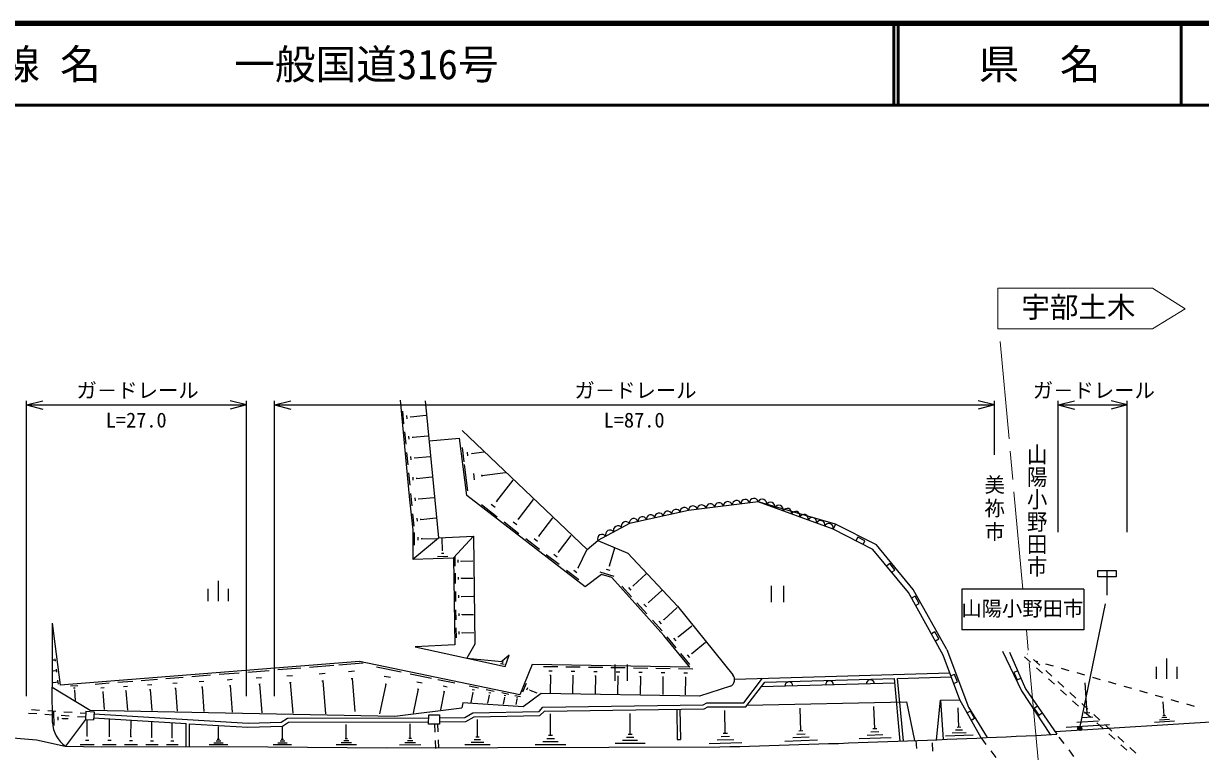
# Model space of a CAD drawing. Units: millimetres, scale not verified. Extents: x 40000 to 680000, y 20000 to 380000.
# Drawn here: x 190885 to 335382, y 290312 to 380000 of the extents above; entities that cross this region are included whole.
import ezdxf
from ezdxf.enums import TextEntityAlignment as Align

# ---------------------------------------------------------------- set-up
doc = ezdxf.new("R2010")
doc.units = ezdxf.units.MM
doc.header["$LTSCALE"] = 1000
doc.header["$PDMODE"] = 32
doc.header["$PDSIZE"] = 500
doc.linetypes.add('CHAIN', pattern=[18.5, 12, -1.5, 3.5, -1.5])
for name, color, linetype, lineweight in [('S-BGD', 7, 'Continuous', 25), ('S-BMK', 2, 'CHAIN', 13), ('S-STR-HTXT', 7, 'Continuous', 13), ('S-STR-STRC', 7, 'Continuous', 25), ('S-TTL', 2, 'Continuous', 140), ('S-TTL-LINE', 7, 'Continuous', 50)]:
    doc.layers.add(name, color=color, linetype=linetype, lineweight=lineweight)
doc.layers.add('S-TTL-TXT', color=7, linetype='Continuous')
doc.styles.add('@ＭＳ ゴシック', font='')
doc.styles.add('ＭＳ ゴシック', font='')
doc.styles.get('@ＭＳ ゴシック').set_extended_font_data('@MS Gothic')
doc.styles.get('ＭＳ ゴシック').set_extended_font_data('MS Gothic')

msp = doc.modelspace()

# ---------------------------------------------------------------- linework, layer by layer
at = {"layer": 'S-BGD'}
for p, q in [((237106, 333795), (238276, 321538)), ((237593, 330896), (237442, 332421)), ((240193, 333720), (241848, 316891)), ((237994, 331513), (237956, 331894)), ((238437, 331701), (238428, 331796)), ((238432, 331749), (240269, 331930)), ((237842, 328377), (237691, 329901)), ((260068, 315476), (244720, 330082)), ((238243, 328994), (238205, 329375)), ((238686, 329182), (238676, 329277)), ((238681, 329229), (240516, 329411)), ((240700, 328775), (244422, 329111)), ((245328, 322067), (244422, 329111)), ((238091, 325858), (237940, 327382)), ((238491, 326475), (238454, 326855)), ((238934, 326663), (238925, 326758)), ((238929, 326710), (240764, 326891)), ((244995, 326221), (244768, 327986)), ((245440, 326951), (245383, 327392)), ((245948, 327185), (245934, 327295)), ((245941, 327240), (247397, 327427)), ((245451, 322675), (245039, 325881)), ((238339, 323340), (238189, 324863)), ((238740, 323956), (238702, 324337)), ((239183, 324144), (239173, 324239)), ((239178, 324192), (241012, 324373)), ((246258, 324001), (246155, 324802)), ((247181, 324425), (247156, 324625)), ((247168, 324525), (250056, 324896)), ((248978, 321377), (250986, 323981)), ((238588, 320822), (238438, 322345)), ((238276, 321538), (238677, 317889)), ((238988, 321438), (238951, 321819)), ((239431, 321626), (239422, 321721)), ((239426, 321674), (241259, 321855)), ((259857, 310865), (245328, 322067)), ((249052, 319448), (247095, 320957)), ((248770, 320601), (248281, 320979)), ((249040, 321330), (248917, 321424)), ((251641, 319191), (253494, 321594)), ((281089, 321308), (272539, 320234)), ((290584, 318589), (281089, 321308)), ((290267, 317965), (281089, 321308)), ((238837, 318305), (238686, 319827)), ((272539, 320234), (265294, 318646)), ((239237, 318921), (239199, 319301)), ((239679, 319109), (239670, 319204)), ((239675, 319156), (241507, 319337)), ((251709, 317399), (249891, 318801)), ((251448, 318470), (250993, 318821)), ((251698, 319147), (251585, 319235)), ((254169, 317117), (255875, 319329)), ((265294, 318646), (261406, 316552)), ((290584, 318589), (290267, 317965)), ((295163, 315476), (290267, 317965)), ((295611, 316034), (290584, 318589)), ((238677, 317889), (238689, 314288)), ((238689, 314288), (241848, 316891)), ((238875, 316009), (238869, 317560)), ((239338, 316592), (239336, 316980)), ((239802, 316739), (239802, 316836)), ((239802, 316788), (241599, 316794)), ((241848, 316891), (246129, 317086)), ((242337, 315348), (242298, 316818)), ((243680, 314420), (246129, 317086)), ((246129, 317086), (246278, 303826)), ((254232, 315454), (252545, 316755)), ((253990, 316448), (253568, 316773)), ((254222, 317076), (254117, 317157)), ((256569, 315147), (258135, 317178)), ((260068, 315476), (261406, 316552)), ((261406, 316552), (265089, 315001)), ((293302, 316983), (293076, 316537)), ((294194, 316530), (293302, 316983)), ((293967, 316084), (294194, 316530)), ((242377, 315349), (242297, 315347)), ((256618, 315109), (256520, 315185)), ((258990, 313206), (260024, 315412)), ((262837, 313452), (263487, 315679)), ((299532, 310164), (295163, 315476)), ((300113, 310560), (295611, 316034)), ((238689, 314288), (243680, 314420)), ((242993, 314602), (241721, 314568)), ((242506, 314971), (242188, 314962)), ((243680, 314420), (243839, 303745)), ((243895, 313400), (243877, 314634)), ((244258, 313869), (244254, 314177)), ((244627, 313990), (244626, 314067)), ((244626, 314028), (246056, 314050)), ((256627, 313607), (255065, 314812)), ((256403, 314528), (256012, 314829)), ((265089, 315001), (271175, 308501)), ((297238, 313741), (296852, 313423)), ((297873, 312968), (297238, 313741)), ((243926, 311307), (243908, 312540)), ((259046, 311743), (257561, 312887)), ((258832, 312617), (258461, 312903)), ((259036, 313170), (258944, 313241)), ((261856, 312406), (259857, 310865)), ((263397, 312165), (261672, 312669)), ((263100, 312043), (261856, 312406)), ((262901, 312871), (262470, 312997)), ((262891, 313436), (262783, 313468)), ((265735, 311006), (267347, 312456)), ((297487, 312651), (297873, 312968)), ((214815, 309118), (214815, 311618)), ((244290, 311775), (244285, 312083)), ((244658, 311896), (244657, 311973)), ((244657, 311935), (246087, 311956)), ((269517, 304909), (263100, 312043)), ((265537, 309633), (264349, 310953)), ((265488, 310484), (265191, 310814)), ((265772, 310964), (265698, 311047)), ((282684, 311015), (282684, 309015)), ((284184, 311015), (284184, 309015)), ((213565, 309118), (213565, 310618)), ((216065, 309118), (216065, 310618)), ((243960, 309076), (243941, 310306)), ((244322, 309543), (244317, 309850)), ((244689, 309664), (244688, 309740)), ((244688, 309702), (246112, 309723)), ((267603, 308954), (269244, 310430)), ((303804, 302493), (299532, 310164)), ((300348, 309725), (299912, 309482)), ((304222, 303181), (300113, 310560)), ((300835, 308852), (300348, 309725)), ((243993, 306850), (243975, 308075)), ((267401, 307560), (266195, 308901)), ((267351, 308425), (267050, 308760)), ((267640, 308913), (267565, 308996)), ((269478, 306846), (271142, 308343)), ((271175, 308501), (277957, 300061)), ((300398, 308609), (300835, 308852)), ((194385, 306401), (195395, 298813)), ((194385, 306401), (194418, 298575)), ((244354, 307315), (244349, 307621)), ((244720, 307435), (244718, 307512)), ((244719, 307474), (246137, 307495)), ((269279, 305472), (268091, 306793)), ((269230, 306324), (268933, 306654)), ((269515, 306805), (269441, 306887)), ((244026, 304628), (244008, 305849)), ((244386, 305091), (244381, 305397)), ((244750, 305211), (244749, 305287)), ((244750, 305249), (246162, 305270)), ((272686, 301039), (269517, 304909)), ((271276, 304737), (272950, 306107)), ((302781, 305357), (302344, 305114)), ((303268, 304483), (302781, 305357)), ((243839, 303745), (238953, 303521)), ((238953, 303521), (250017, 301113)), ((246278, 303826), (245321, 302135)), ((271018, 303392), (269907, 304748)), ((271008, 304234), (270730, 304573)), ((271311, 304694), (271241, 304779)), ((272943, 302702), (274616, 304072)), ((302831, 304240), (303268, 304483)), ((194801, 301759), (194762, 302056)), ((245321, 302135), (249593, 301700)), ((250518, 302488), (249593, 301700)), ((250017, 301113), (250518, 302488)), ((272684, 301357), (271573, 302713)), ((272675, 302199), (272397, 302538)), ((272977, 302659), (272908, 302744)), ((304222, 303181), (306896, 296096)), ((311079, 302979), (313407, 298105)), ((313782, 302291), (314520, 301616)), ((314165, 302618), (314119, 302660)), ((331253, 299582), (331253, 302082)), ((194603, 301884), (194503, 301870)), ((194726, 300556), (194509, 300527)), ((194604, 301874), (194602, 301893)), ((194697, 301858), (194687, 301933)), ((194728, 300544), (194725, 300568)), ((194848, 300523), (194835, 300620)), ((194983, 300394), (194932, 300780)), ((232130, 301708), (195395, 298813)), ((218407, 300426), (221038, 300633)), ((222100, 300717), (224912, 300939)), ((225978, 301023), (228982, 301259)), ((229577, 301306), (232581, 301543)), ((230775, 300494), (231525, 300553)), ((251815, 297644), (232130, 301708)), ((234228, 301071), (237241, 300449)), ((249913, 301340), (249460, 301439)), ((249773, 301513), (249660, 301538)), ((249760, 301658), (249731, 301664)), ((249746, 301661), (249761, 301733)), ((253325, 301338), (251815, 297644)), ((272686, 301039), (253325, 301338)), ((254711, 301116), (256470, 301089)), ((255362, 300578), (255802, 300572)), ((257470, 301074), (259230, 301046)), ((260231, 301031), (261993, 301004)), ((262993, 300988), (264757, 300961)), ((263494, 301350), (263494, 299350)), ((264994, 301350), (264994, 299350)), ((265758, 300946), (267524, 300919)), ((268524, 300903), (270292, 300876)), ((271291, 300861), (273059, 300833)), ((312946, 300578), (312487, 300379)), ((315641, 301269), (314903, 301943)), ((315418, 301681), (315085, 301776)), ((315258, 300941), (315996, 300267)), ((317118, 299919), (316379, 300594)), ((317342, 301132), (316380, 301407)), ((319265, 300583), (318303, 300858)), ((330003, 299582), (330003, 301082)), ((332503, 299582), (332503, 301082)), ((194857, 299140), (194515, 299095)), ((194859, 299126), (194855, 299155)), ((195009, 299100), (194993, 299220)), ((195177, 298939), (195113, 299418)), ((202443, 299168), (204287, 299313)), ((205329, 299395), (207315, 299552)), ((208361, 299634), (210497, 299803)), ((211546, 299885), (213839, 300066)), ((212460, 299265), (213033, 299310)), ((214892, 300149), (217350, 300343)), ((215872, 299484), (216486, 299533)), ((219456, 299715), (220114, 299766)), ((223221, 299956), (223924, 300012)), ((223551, 299133), (223727, 299147)), ((223639, 299140), (223936, 295363)), ((227176, 300210), (227927, 300269)), ((227528, 299331), (227716, 299346)), ((227622, 299339), (227942, 295285)), ((231127, 299615), (231315, 299630)), ((231221, 299622), (231541, 295568)), ((235171, 299934), (235924, 299778)), ((238338, 300222), (240988, 299675)), ((239168, 299222), (239830, 299085)), ((241745, 299519), (243822, 299090)), ((255519, 300048), (255629, 300047)), ((255574, 300047), (255541, 297884)), ((258122, 300535), (258562, 300529)), ((258279, 300005), (258389, 300003)), ((258334, 300004), (258300, 297838)), ((260883, 300492), (261324, 300485)), ((261041, 299961), (261151, 299959)), ((261096, 299960), (261062, 297792)), ((263647, 300449), (264088, 300442)), ((263804, 299917), (263914, 299916)), ((263859, 299917), (263826, 297746)), ((266412, 300406), (266853, 300399)), ((266569, 299874), (266680, 299872)), ((266624, 299873), (266591, 297700)), ((269179, 300363), (269621, 300356)), ((269336, 299830), (269447, 299828)), ((269391, 299829), (269358, 297653)), ((271946, 300320), (272388, 300313)), ((272103, 299787), (272214, 299786)), ((272159, 299786), (272125, 297611)), ((278184, 299559), (304595, 300340)), ((279303, 296663), (281629, 299661)), ((279549, 296164), (281879, 299168)), ((281879, 299168), (297803, 299639)), ((298529, 291946), (297803, 299639)), ((298204, 299651), (304777, 299845)), ((298928, 291984), (298204, 299651)), ((305201, 300140), (304732, 299968)), ((305077, 299029), (305546, 299202)), ((305546, 299202), (305201, 300140)), ((312487, 300379), (312884, 299461)), ((312884, 299461), (313343, 299660)), ((316735, 299592), (317473, 298918)), ((318594, 298570), (317856, 299245)), ((321188, 300034), (320226, 300309)), ((321454, 295380), (321223, 299110)), ((323111, 299485), (322150, 299760)), ((325034, 298936), (324073, 299211)), ((194418, 298575), (199052, 295751)), ((194431, 294239), (194418, 298575)), ((196654, 298712), (197541, 298782)), ((197008, 298472), (197230, 298489)), ((197112, 298212), (197167, 298216)), ((197140, 298214), (197239, 296950)), ((199695, 298951), (201404, 299086)), ((200377, 298489), (200804, 298523)), ((200577, 297989), (200684, 297998)), ((200630, 297993), (200802, 295816)), ((203178, 298669), (203639, 298705)), ((203395, 298130), (203510, 298139)), ((203452, 298134), (203639, 295761)), ((206121, 298858), (206618, 298897)), ((206354, 298277), (206478, 298287)), ((206416, 298282), (206620, 295702)), ((209213, 299057), (209747, 299099)), ((209463, 298432), (209597, 298442)), ((209530, 298437), (209750, 295641)), ((212729, 298594), (212873, 298606)), ((212801, 298600), (213039, 295577)), ((216160, 298765), (216314, 298777)), ((216237, 298771), (216494, 295509)), ((219765, 298945), (219929, 298958)), ((219847, 298951), (220124, 295438)), ((235361, 298952), (234606, 295294)), ((235267, 298971), (235455, 298933)), ((239335, 298359), (238722, 295388)), ((239252, 298376), (239418, 298341)), ((242526, 298058), (242058, 295793)), ((242395, 298735), (242915, 298627)), ((242461, 298071), (242591, 298044)), ((245606, 298721), (246754, 298485)), ((246038, 297914), (245785, 296690)), ((245966, 298288), (246252, 298229)), ((246002, 297922), (246074, 297907)), ((247689, 298291), (248676, 298088)), ((247998, 297919), (248245, 297868)), ((249618, 297893), (250456, 297720)), ((252600, 299037), (252150, 297935)), ((254441, 297803), (252239, 296153)), ((252762, 298488), (252649, 298213)), ((253050, 298250), (253022, 298181)), ((253036, 298215), (253916, 297856)), ((273895, 297477), (254441, 297803)), ((277688, 298685), (273895, 297477)), ((297844, 299046), (281448, 298612)), ((313407, 298105), (316920, 292749)), ((317531, 293129), (410541, 298880)), ((318211, 298243), (318949, 297568)), ((320070, 297221), (319332, 297896)), ((326958, 298387), (325996, 298662)), ((328881, 297838), (327919, 298113)), ((244808, 296641), (244679, 296015)), ((252239, 296153), (244808, 296641)), ((248060, 297597), (247851, 296585)), ((248029, 297604), (248091, 297591)), ((249933, 297304), (249765, 296488)), ((249880, 297577), (250090, 297533)), ((249907, 297309), (249959, 297298)), ((251211, 297564), (251881, 297426)), ((251463, 297093), (251328, 296440)), ((251421, 297311), (251588, 297277)), ((251442, 297097), (251484, 297088)), ((254659, 296111), (274332, 296392)), ((274332, 296392), (274761, 296641)), ((274761, 296641), (279303, 296663)), ((279692, 296348), (299284, 296786)), ((299284, 296786), (300260, 292012)), ((302979, 292119), (303461, 296989)), ((303461, 296989), (305823, 296999)), ((303461, 296989), (303805, 292153)), ((315377, 296237), (314966, 295952)), ((319687, 296894), (320426, 296219)), ((321547, 295872), (320809, 296547)), ((330804, 297289), (329842, 297564)), ((330921, 295058), (330814, 296784)), ((332727, 296740), (331765, 297015)), ((334650, 296191), (333689, 296466)), ((150597, 295353), (190991, 292247)), ((192510, 295277), (191513, 295345)), ((191857, 295823), (192855, 295755)), ((194506, 295141), (193508, 295209)), ((193853, 295687), (194850, 295619)), ((194627, 293848), (194622, 295581)), ((195145, 294500), (195144, 294933)), ((196501, 295005), (195503, 295073)), ((195848, 295550), (196846, 295482)), ((198496, 294869), (197499, 294937)), ((197843, 295414), (198527, 295368)), ((198542, 295617), (198481, 294619)), ((198542, 295617), (199541, 295556)), ((199052, 295751), (236460, 295018)), ((199541, 295556), (199479, 294558)), ((199494, 294807), (210855, 294107)), ((199525, 295306), (218450, 294140)), ((222507, 294283), (223290, 294779)), ((223290, 294779), (240629, 294820)), ((236460, 295018), (244679, 296015)), ((240623, 294043), (240633, 295188)), ((240633, 295188), (241962, 295176)), ((241962, 295176), (241952, 294031)), ((241959, 294814), (245075, 294863)), ((245075, 294863), (246064, 295410)), ((245208, 294365), (246198, 294913)), ((246064, 295410), (254176, 295569)), ((246198, 294913), (254284, 295071)), ((254176, 295569), (254659, 296111)), ((254284, 295071), (254861, 295613)), ((254861, 295613), (274469, 295894)), ((255586, 292625), (255578, 295276)), ((265359, 292746), (265351, 295321)), ((271077, 295846), (271130, 292141)), ((271477, 295851), (271530, 292147)), ((274469, 295894), (274897, 296142)), ((274897, 296142), (279549, 296164)), ((277047, 292893), (276972, 295710)), ((286317, 293181), (286217, 295998)), ((295392, 293452), (295294, 296191)), ((305729, 293630), (305629, 296015)), ((307159, 295642), (306723, 295398)), ((306896, 296096), (309191, 292379)), ((307649, 294771), (307159, 295642)), ((314966, 295952), (315536, 295130)), ((315536, 295130), (315947, 295415)), ((322153, 294889), (320821, 294806)), ((321787, 295401), (321121, 295360)), ((321164, 295545), (321902, 294870)), ((323023, 294523), (322285, 295197)), ((331245, 294830), (330628, 294792)), ((331075, 295067), (330767, 295048)), ((195664, 294664), (195664, 294772)), ((195664, 294718), (196379, 294720)), ((198481, 294619), (196035, 291312)), ((198481, 294619), (199479, 294558)), ((198693, 292557), (198696, 294506)), ((201426, 292504), (201429, 294588)), ((204077, 292453), (204080, 294425)), ((206650, 292404), (206653, 294266)), ((209147, 292355), (209149, 294112)), ((210864, 291290), (210855, 294107)), ((211255, 294082), (218443, 293639)), ((211264, 291291), (211255, 294082)), ((214819, 292164), (214814, 293744)), ((218443, 293639), (222660, 293788)), ((218450, 294140), (222507, 294283)), ((222660, 293788), (223436, 294279)), ((222668, 292159), (222663, 293739)), ((223436, 294279), (240625, 294320)), ((230516, 292229), (230510, 293984)), ((238364, 292255), (238358, 294082)), ((241952, 294031), (240623, 294043)), ((241347, 294036), (241388, 293037)), ((241786, 293090), (241748, 294033)), ((241954, 294314), (245208, 294365)), ((246614, 292417), (246607, 294612)), ((295637, 293460), (295148, 293443)), ((305942, 293639), (305516, 293621)), ((307213, 294526), (307649, 294771)), ((324216, 293947), (318889, 293617)), ((322852, 294397), (320188, 294232)), ((322640, 294196), (323378, 293521)), ((324500, 293174), (323761, 293848)), ((332200, 294394), (329733, 294241)), ((331568, 294602), (330335, 294526)), ((190991, 292247), (192491, 292087)), ((192491, 292087), (195994, 291313)), ((198911, 292032), (198474, 292033)), ((198748, 292557), (198639, 292557)), ((201633, 292004), (201217, 292005)), ((201478, 292504), (201374, 292504)), ((204275, 291976), (203878, 291977)), ((204127, 292453), (204027, 292453)), ((206838, 291950), (206460, 291950)), ((206697, 292403), (206603, 292404)), ((209326, 291924), (208966, 291924)), ((209192, 292355), (209102, 292355)), ((215102, 291939), (214538, 291937)), ((214960, 292164), (214678, 292163)), ((222950, 291934), (222386, 291932)), ((222809, 292159), (222526, 292158)), ((230830, 291979), (230203, 291977)), ((230672, 292229), (230359, 292228)), ((238691, 291995), (238039, 291993)), ((238527, 292255), (238201, 292254)), ((241429, 292038), (241470, 291039)), ((241868, 291091), (241827, 292091)), ((247007, 292105), (246223, 292102)), ((246810, 292418), (246418, 292416)), ((256061, 292248), (255114, 292245)), ((255823, 292626), (255349, 292624)), ((266281, 292014), (264442, 292008)), ((265820, 292380), (264900, 292377)), ((265589, 292747), (265129, 292746)), ((271130, 292141), (271530, 292147)), ((278074, 292115), (276062, 292061)), ((277561, 292504), (276554, 292477)), ((277298, 292900), (276795, 292886)), ((288372, 292046), (284348, 291902)), ((287352, 292413), (285340, 292341)), ((286834, 292797), (285828, 292761)), ((286569, 293190), (286066, 293172)), ((297391, 292347), (293477, 292208)), ((296399, 292704), (294442, 292634)), ((295896, 293078), (294917, 293043)), ((300452, 292020), (300511, 291022)), ((307475, 292679), (304068, 292537)), ((306609, 292984), (304905, 292913)), ((306169, 293307), (305317, 293272)), ((308438, 292346), (309039, 291547)), ((315183, 292649), (317762, 292797)), ((318634, 291658), (318026, 292452)), ((324117, 292846), (324855, 292172)), ((325976, 291824), (325238, 292499)), ((195994, 291313), (200494, 291258)), ((199566, 291507), (197818, 291510)), ((200494, 291258), (215994, 291306)), ((202258, 291503), (200591, 291505)), ((204870, 291499), (203281, 291501)), ((207405, 291495), (205892, 291497)), ((209864, 291491), (208426, 291494)), ((215950, 291490), (213693, 291483)), ((215385, 291714), (214256, 291710)), ((215994, 291306), (235495, 291116)), ((223798, 291485), (221541, 291478)), ((223233, 291709), (222105, 291705)), ((231772, 291480), (229264, 291473)), ((231144, 291729), (229890, 291725)), ((235495, 291116), (276384, 291243)), ((239671, 291476), (237062, 291468)), ((239018, 291735), (237713, 291731)), ((248184, 291481), (245049, 291472)), ((247400, 291793), (245832, 291788)), ((257483, 291495), (253696, 291483)), ((256535, 291870), (254641, 291864)), ((267202, 291649), (263523, 291637)), ((279091, 291739), (275066, 291632)), ((302531, 290734), (302473, 291732)), ((309640, 290748), (310241, 289949)), ((319851, 290071), (319242, 290865)), ((325593, 291497), (326331, 290823)), ((327452, 290475), (326714, 291150))]:
    msp.add_line(p, q, dxfattribs=at)
for points in [[(308438, 292346), (305823, 296999), (303804, 302493)], [(311953, 302872), (313906, 298359), (317762, 292797)]]:
    msp.add_lwpolyline(points, dxfattribs=at)
for centre, radius, start, end in [((273078, 320263), 540, 11.25907, 183.06355), ((274147, 320397), 540, 11.25907, 183.06355), ((275215, 320531), 540, 11.25907, 183.06355), ((276284, 320666), 540, 11.25907, 183.06355), ((277353, 320800), 540, 11.25907, 183.06355), ((278422, 320934), 540, 11.25907, 183.06355), ((279491, 321068), 540, 11.25907, 183.06355), ((280559, 321203), 540, 11.25907, 183.06355), ((281584, 321082), 544, 344.48099, 155.49078), ((282604, 320711), 544, 344.48099, 155.49078), ((283624, 320339), 544, 344.48099, 155.49078), ((266853, 318957), 531, 15.57933, 189.14638), ((267888, 319184), 531, 15.57933, 189.14638), ((268923, 319411), 531, 15.57933, 189.14638), ((269958, 319638), 531, 15.57933, 189.14638), ((270993, 319865), 531, 15.57933, 189.14638), ((272028, 320091), 531, 15.57933, 189.14638), ((284644, 319968), 544, 344.48099, 155.49078), ((285663, 319597), 544, 344.48099, 155.49078), ((286683, 319225), 544, 344.48099, 155.49078), ((287703, 318854), 544, 344.48099, 155.49078), ((263860, 317815), 554, 33.68811, 202.91793), ((264833, 318338), 554, 33.68811, 202.91793), ((265818, 318730), 531, 15.57933, 189.14638), ((288723, 318482), 544, 344.48099, 155.49078), ((289742, 318111), 544, 344.48099, 155.49078), ((261916, 316768), 554, 33.68811, 202.91793), ((262888, 317291), 554, 33.68811, 202.91793), ((277321, 299471), 868, 294.99498, 42.82037), ((284849, 298702), 500, 1.51498, 181.51498), ((289847, 298834), 500, 1.51498, 181.51498), ((294845, 298966), 500, 1.51498, 181.51498), ((198220, 294413), 3793, 182.63139, 234.83523), ((228429, 2151135), 1860510, 271.477, 272.67263)]:
    msp.add_arc(centre, radius, start, end, dxfattribs=at)
at = {"layer": 'S-BMK'}
for p, q in [((313556, 310597), (310802, 340967)), ((315454, 289661), (314009, 305597))]:
    msp.add_line(p, q, dxfattribs=at)
at = {"layer": 'S-STR-HTXT'}
for p, q in [((310492, 347541), (329492, 347541)), ((310492, 347541), (310492, 342541)), ((333500, 344990), (329492, 347541)), ((329492, 342541), (333500, 344990)), ((310492, 342541), (329492, 342541))]:
    msp.add_line(p, q, dxfattribs=at)
at = {"layer": 'S-STR-STRC'}
for p, q in [((191255, 297463), (191255, 333701)), ((191255, 333201), (193255, 333701)), ((191255, 333201), (218255, 333201)), ((191255, 333201), (193255, 332701)), ((218255, 333201), (216255, 333701)), ((218255, 333201), (216255, 332701)), ((218255, 297463), (218255, 333701)), ((221682, 297463), (221682, 333701)), ((221682, 333201), (223682, 333701)), ((221682, 333201), (310088, 333201)), ((221682, 333201), (223682, 332701)), ((310088, 333201), (308088, 333701)), ((310088, 333201), (308088, 332701)), ((310088, 327092), (310088, 333701)), ((317902, 317595), (317902, 333701)), ((317902, 333201), (319902, 333701)), ((317902, 333201), (326402, 333201)), ((317902, 333201), (319902, 332701)), ((326402, 333201), (324402, 333701)), ((326402, 333201), (324402, 332701)), ((326402, 317595), (326402, 333701)), ((322765, 312868), (325015, 312868)), ((322765, 312118), (322765, 312868)), ((325015, 312118), (322765, 312118)), ((323890, 312868), (323890, 309868)), ((325015, 312868), (325015, 312118)), ((321079, 310597), (306079, 310597)), ((306079, 310597), (306079, 305597)), ((321079, 310597), (321079, 305597)), ((320560, 293517), (323722, 308797)), ((321079, 305597), (306079, 305597))]:
    msp.add_line(p, q, dxfattribs=at)
for radius in [250, 200, 150, 100, 50, 20]:
    msp.add_circle((320560, 293517), radius, dxfattribs=at)
msp.add_point((320560, 293517), dxfattribs=at)
at = {"layer": 'S-TTL'}
msp.add_line((680000, 380000), (40000, 380000), dxfattribs=at)
at = {"layer": 'S-TTL-LINE'}
for p, q in [((297750, 380000), (297750, 370000)), ((298250, 380000), (298250, 370000)), ((333000, 380000), (333000, 370000)), ((40000, 370000), (680000, 370000))]:
    msp.add_line(p, q, dxfattribs=at)

# ---------------------------------------------------------------- texts
at = {"layer": 'S-STR-HTXT', "style": 'ＭＳ ゴシック'}
msp.add_text('宇部土木', height=2566, dxfattribs=at).set_placement((320395, 345201), align=Align.MIDDLE_CENTER)
at = {"layer": 'S-STR-STRC', "style": 'ＭＳ ゴシック'}
for p in [(204888, 333516), (266019, 333516), (322286, 333516)]:
    msp.add_text('ガ－ドレール', height=1833, dxfattribs=at).set_placement(p, align=Align.BOTTOM_CENTER)
for s, p in [('L=27.0', (204714, 331346)), ('L=87.0', (265845, 331346)), ('山陽小野田市', (313511, 308214))]:
    msp.add_text(s, height=1833, dxfattribs=at).set_placement(p, align=Align.MIDDLE_CENTER)
at = {"layer": 'S-STR-STRC', "style": '@ＭＳ ゴシック', "width": 1.1}
msp.add_text('山陽小野田市', height=1833, rotation=270, dxfattribs=at).set_placement((315299, 312013), align=Align.MIDDLE_RIGHT)
at = {"layer": 'S-STR-STRC', "insert": (309966, 316055), "char_height": 1833, "attachment_point": 6, "rotation": 270, "style": '@ＭＳ ゴシック'}
msp.add_mtext('\\T1.15;美祢市', dxfattribs=at)
at = {"layer": 'S-TTL-TXT', "style": 'ＭＳ ゴシック'}
for s, p in [('路 線 名', (180380, 375000)), ('一般国道316号', (216734, 375000))]:
    msp.add_text(s, height=3666, dxfattribs=at).set_placement(p, align=Align.MIDDLE_LEFT)
msp.add_text('県\u3000名', height=3666, dxfattribs=at).set_placement((315625, 375000), align=Align.MIDDLE_CENTER)

doc.saveas('drawing.dxf')
